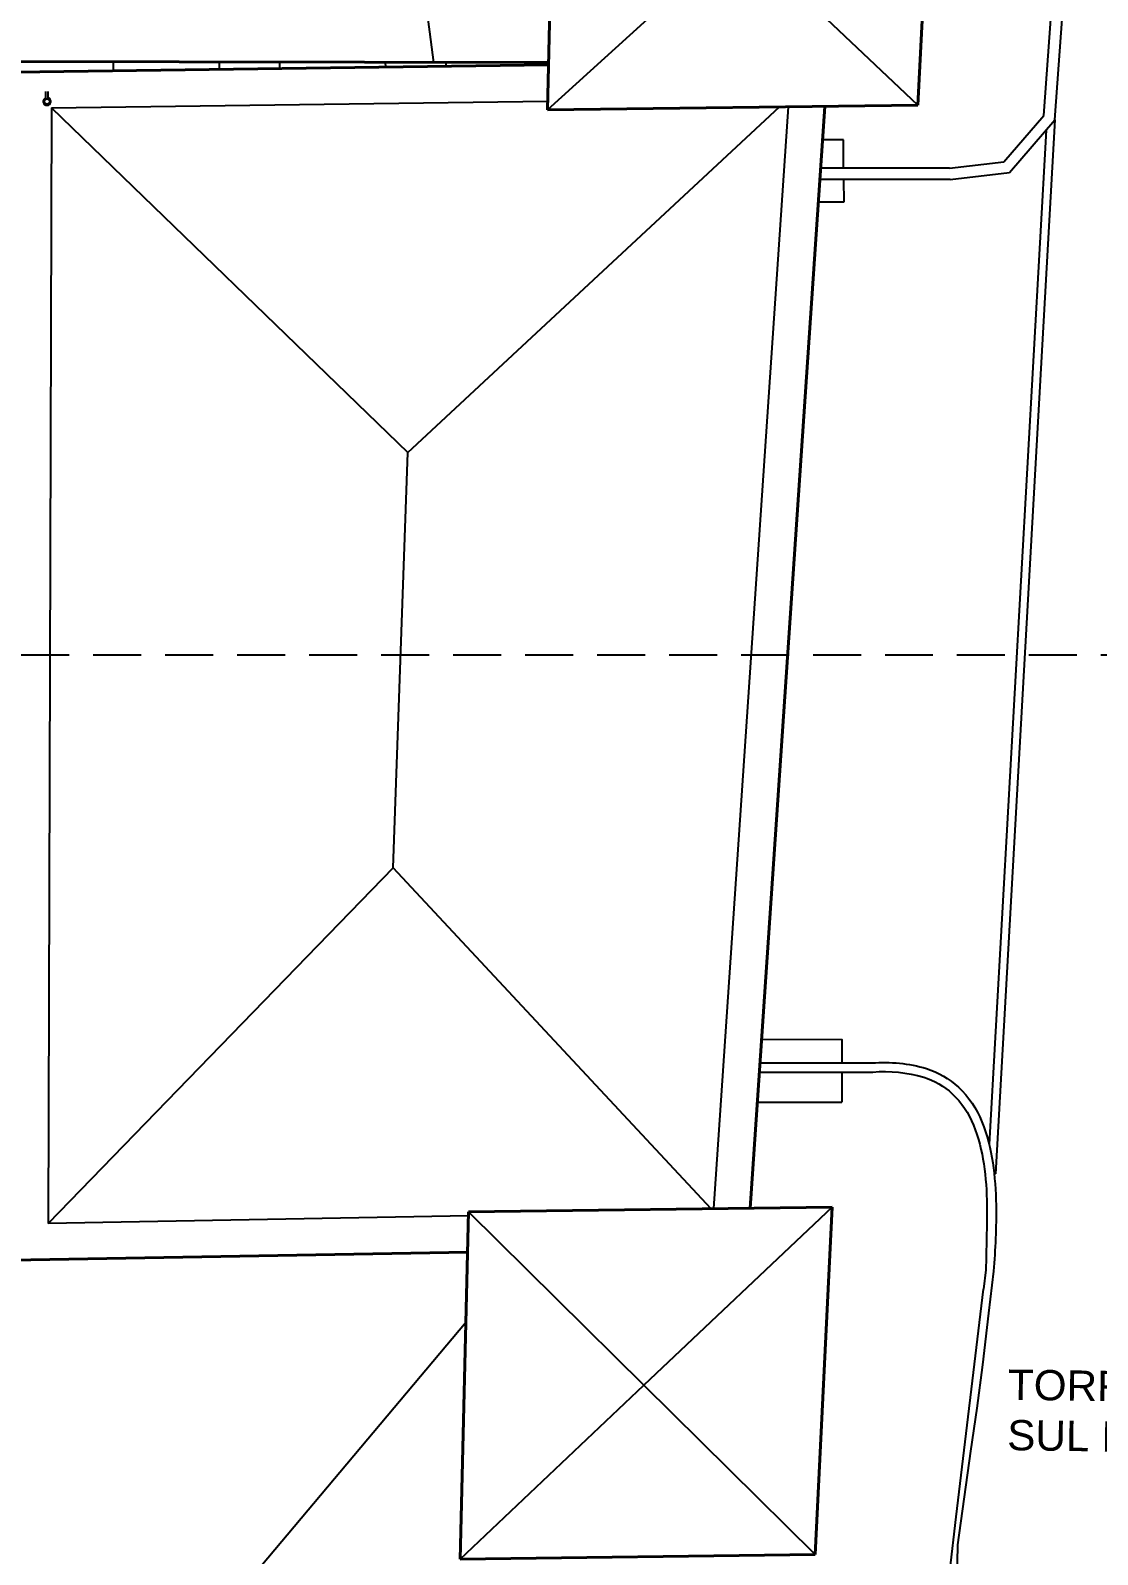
# Model space of a CAD drawing. Header units: millimetres. Extents: x -4997 to -4876, y -8737 to -8661.
# Drawn here: x -4905.82 to -4891.7, y -8712.92 to -8692.76 of the extents above; entities that cross this region are included whole.
import ezdxf

# ---------------------------------------------------------------- set-up
doc = ezdxf.new("R2010")
doc.units = ezdxf.units.MM
doc.header["$LTSCALE"] = 0.1
doc.linetypes.add('HIDDEN', pattern=[9.525, 6.35, -3.175])
doc.layers.add('coberturas', color=7, linetype='Continuous', lineweight=40)
for name, color, linetype in [('imagem', 7, 'Continuous'), ('layout cobertura', 251, 'Continuous'), ('textos', 2, 'Continuous'), ('visto', 9, 'Continuous')]:
    doc.layers.add(name, color=color, linetype=linetype)
doc.styles.get("Standard").update_dxf_attribs({"font": 'arial.ttf'})
picture_1 = doc.add_image_def('image1.jpg', size_in_pixel=(1920, 1080))

# ---------------------------------------------------------------- blocks, each defined once
blk = doc.blocks.new('descida pluvial ext')
for p, q in [((-4901.953, -8405.151), (-4901.955, -8405.252)), ((-4901.923, -8405.15), (-4901.925, -8405.253))]:
    blk.add_line(p, q)
blk.add_circle((-4901.939, -8405.119), 0.035)
blk.add_arc((-4901.939, -8405.119), 0.05, 287.5099, 252.5885)

msp = doc.modelspace()

# ---------------------------------------------------------------- linework, layer by layer
at = {"layer": 'coberturas'}
for p, q in [((-4894.074, -8693.753), (-4893.841, -8689.16)), ((-4898.978, -8693.814), (-4898.861, -8689.221)), ((-4918, -8693.148), (-4898.949, -8693.19)), ((-4906.016, -8693.315), (-4898.963, -8693.22)), ((-4898.978, -8693.814), (-4894.074, -8693.753)), ((-4896.296, -8708.34), (-4895.304, -8693.768)), ((-4895.211, -8708.327), (-4900.019, -8708.388)), ((-4895.435, -8712.92), (-4895.211, -8708.327)), ((-4900.131, -8712.981), (-4900.019, -8708.388)), ((-4900.032, -8708.921), (-4906.065, -8709.029)), ((-4900.131, -8712.981), (-4895.435, -8712.92))]:
    msp.add_line(p, q, dxfattribs=at)
at = {"layer": 'layout cobertura', "linetype": 'HIDDEN'}
msp.add_line((-4878.635, -8701.024), (-4995.037, -8701.024), dxfattribs=at)
at = {"layer": 'visto'}
for p, q in [((-4892.408, -8693.887), (-4891.967, -8687.714)), ((-4892.262, -8693.947), (-4891.817, -8687.727)), ((-4892.937, -8694.502), (-4892.408, -8693.887)), ((-4892.862, -8694.644), (-4892.262, -8693.947)), ((-4895.057, -8694.211), (-4895.334, -8694.211)), ((-4895.057, -8694.585), (-4895.057, -8694.211)), ((-4893.656, -8694.584), (-4895.36, -8694.586)), ((-4893.656, -8694.584), (-4892.937, -8694.502)), ((-4893.647, -8694.734), (-4895.37, -8694.736)), ((-4893.647, -8694.734), (-4892.862, -8694.644)), ((-4896.165, -8706.419), (-4894.682, -8706.419))]:
    msp.add_line(p, q, dxfattribs=at).dxf.unprotected_set("ltscale", 0)
for p, q in [((-4900.479, -8693.186), (-4901.102, -8688.53)), ((-4898.978, -8693.814), (-4896.439, -8691.514)), ((-4894.074, -8693.753), (-4896.439, -8691.514)), ((-4904.722, -8693.177), (-4904.721, -8693.297)), ((-4903.322, -8693.18), (-4903.321, -8693.278)), ((-4902.522, -8693.182), (-4902.521, -8693.268)), ((-4901.122, -8693.185), (-4901.121, -8693.249)), ((-4900.322, -8693.187), (-4900.321, -8693.238)), ((-4905.537, -8693.788), (-4905.584, -8708.541)), ((-4905.537, -8693.788), (-4898.975, -8693.7)), ((-4905.537, -8693.788), (-4900.822, -8698.344)), ((-4900.822, -8698.344), (-4895.905, -8693.776)), ((-4896.777, -8708.346), (-4895.786, -8693.774)), ((-4892.262, -8693.947), (-4893.046, -8707.887)), ((-4892.377, -8694.081), (-4893.132, -8707.495)), ((-4901.017, -8703.84), (-4900.822, -8698.344)), ((-4901.017, -8703.84), (-4905.584, -8708.541)), ((-4896.812, -8708.347), (-4901.017, -8703.84)), ((-4896.173, -8706.539), (-4894.672, -8706.539)), ((-4895.082, -8706.539), (-4895.082, -8706.939)), ((-4896.2, -8706.939), (-4895.082, -8706.939)), ((-4893.066, -8707.885), (-4893.046, -8707.887)), ((-4895.211, -8708.327), (-4897.7, -8710.681)), ((-4900.02, -8708.44), (-4905.584, -8708.541)), ((-4900.019, -8708.388), (-4897.7, -8710.681)), ((-4893.569, -8712.423), (-4893.205, -8709.412)), ((-4903.205, -8713.592), (-4900.054, -8709.841)), ((-4900.131, -8712.981), (-4897.7, -8710.681)), ((-4895.435, -8712.92), (-4897.7, -8710.681)), ((-4893.654, -8713.144), (-4893.569, -8712.423))]:
    msp.add_line(p, q, dxfattribs=at)
for points in [[(-4895.057, -8694.735), (-4895.056, -8695.035)], [(-4895.056, -8695.035), (-4895.39, -8695.034)], [(-4896.144, -8706.106), (-4895.081, -8706.107), (-4895.082, -8706.419)]]:
    msp.add_lwpolyline(points, dxfattribs=at)
msp.add_lwpolyline([(-4894.682, -8706.419, -0.093917), (-4893.963, -8706.494, -0.107979), (-4893.539, -8706.738, -0.1114), (-4893.228, -8707.197, -0.062043), (-4893.085, -8707.738, -0.032684), (-4893.041, -8708.302, -0.025504), (-4893.075, -8709.174), (-4893.14, -8709.728), (-4893.218, -8710.412), (-4893.297, -8710.983), (-4893.377, -8711.554), (-4893.549, -8712.791), (-4893.561, -8713.261)], format="xyb", dxfattribs=at).dxf.unprotected_set("ltscale", 0)
msp.add_lwpolyline([(-4894.672, -8706.539, -0.093769), (-4893.998, -8706.608, -0.107483), (-4893.62, -8706.826, -0.111317), (-4893.34, -8707.242, -0.062171), (-4893.204, -8707.755, -0.032714), (-4893.161, -8708.303, -0.003625), (-4893.175, -8709.156), (-4893.205, -8709.412)], format="xyb", dxfattribs=at)

# ---------------------------------------------------------------- block references
at = {"layer": 'visto', "rotation": 180}
msp.add_blockref('descida pluvial ext', (-9807.537, -17098.823), dxfattribs=at)
msp.add_blockref('descida pluvial ext', (-9807.537, -17098.823), dxfattribs=at)

# ---------------------------------------------------------------- texts
at = {"layer": 'textos', "insert": (-4892.88, -8710.473), "char_height": 0.4, "width": 1.77088, "attachment_point": 1, "rotation": 359.2}
msp.add_mtext('TORRE \\PSUL I', dxfattribs=at).dxf.unprotected_set("ltscale", 0)

# ---------------------------------------------------------------- pictures from other files: only their frames are drawn
at = {"layer": 'imagem'}
image = msp.add_image(picture_1, insert=(-4995.037, -8736.053), size_in_units=(116.402, 65.476), dxfattribs=at)
image.dxf.flags = 7

doc.saveas('drawing.dxf')
